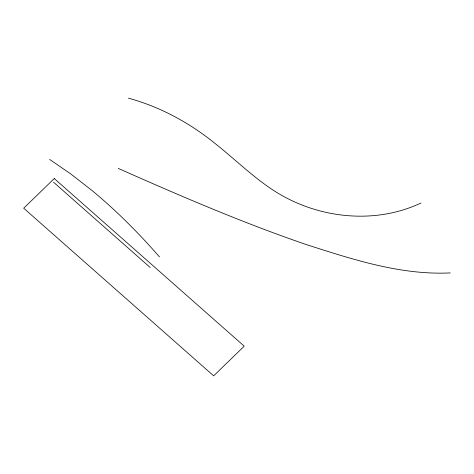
<?xml version="1.0" encoding="UTF-8"?>
<svg xmlns="http://www.w3.org/2000/svg" width="474" height="474" viewBox="0 0 474 474"><rect width="100%" height="100%" fill="white"/><g stroke="black" fill="none" stroke-linecap="round" stroke-linejoin="round"><path stroke-width="0.71" d="M450.3 272.917C400.613 275.287 352.395 259.361 305.694 244.365C241.912 222.46 179.919 195.75 118.31 168.424M128.424 98.154C159.945 106.763 189.162 122.594 214.544 143.053C235.14 159.276 253.803 178.034 276.087 192.035A151.034 138.716 11 0 0 319.245 210.705C343.561 217.205 369.447 218.099 394.007 212.388A134.225 123.276 11 0 0 420.959 203.014M49.604 159.4L70.774 173.952L91.689 190.234A184.593 61.513 45.9 0 1 112.338 208.234C128.975 223.556 144.653 239.897 159.507 256.944M53.509 182.182L150.163 267.478M54.261 178.538L23.7 208.21L213.656 375.846L244.217 346.18L54.261 178.538"/></g></svg>
